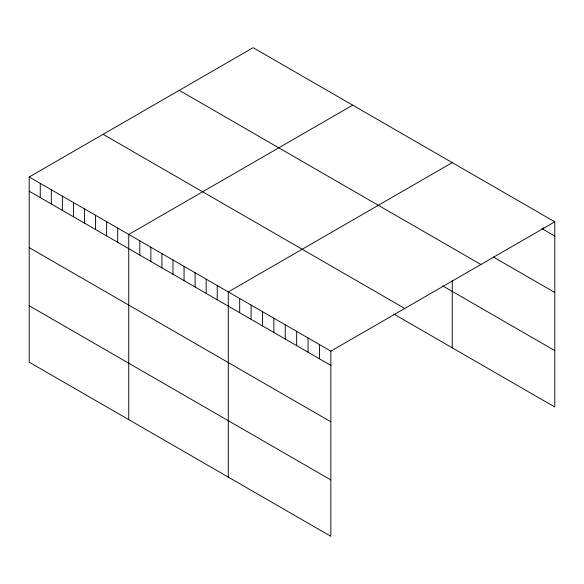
<?xml version="1.0" encoding="UTF-8"?>
<svg xmlns="http://www.w3.org/2000/svg" width="584" height="584" viewBox="0 0 584 584"><rect width="100%" height="100%" fill="white"/><g stroke="black" fill="none" stroke-linecap="round" stroke-linejoin="round"><path stroke-width="0.88" d="M29.2 176.981L330.843 351.13L330.843 536.316L29.2 362.168L29.2 176.981L253.157 47.684L554.8 221.832L554.8 407.019L393.777 314.053M352.7 105.149L128.743 234.447L128.743 419.641M452.242 162.622L228.286 291.92L228.286 477.106M330.843 351.13L554.8 221.832M541.886 228.607L554.8 236.06M493.261 256.953L554.8 292.482M179.251 90.352L480.895 264.501M442.76 285.919L554.8 350.604M103.105 134.313L404.749 308.462M29.2 191.209L330.843 365.365M29.2 247.623L330.843 421.779M29.2 305.753L330.843 479.902M543.405 227.702L543.405 229.483M452.242 280.663L452.242 347.808M319.448 344.553L319.448 358.78M308.053 337.975L308.053 352.203M296.657 331.398L296.657 345.626M285.262 324.813L285.262 339.048M273.867 318.236L273.867 332.464M262.471 311.659L262.471 325.887M251.076 305.082L251.076 319.309M239.681 298.497L239.681 312.732M217.226 285.532L217.226 299.767M206.167 279.152L206.167 293.38M195.107 272.764L195.107 286.992M184.048 266.377L184.048 280.605M172.981 259.989L172.981 274.224M161.921 253.609L161.921 267.837M150.862 247.222L150.862 261.45M139.802 240.834L139.802 255.062M117.683 228.067L117.683 242.294M106.624 221.679L106.624 235.907M95.564 215.292L95.564 229.519M84.505 208.904L84.505 223.139M73.438 202.524L73.438 216.752M62.379 196.136L62.379 210.364M51.319 189.749L51.319 203.977M40.259 183.361L40.259 197.596"/></g></svg>
